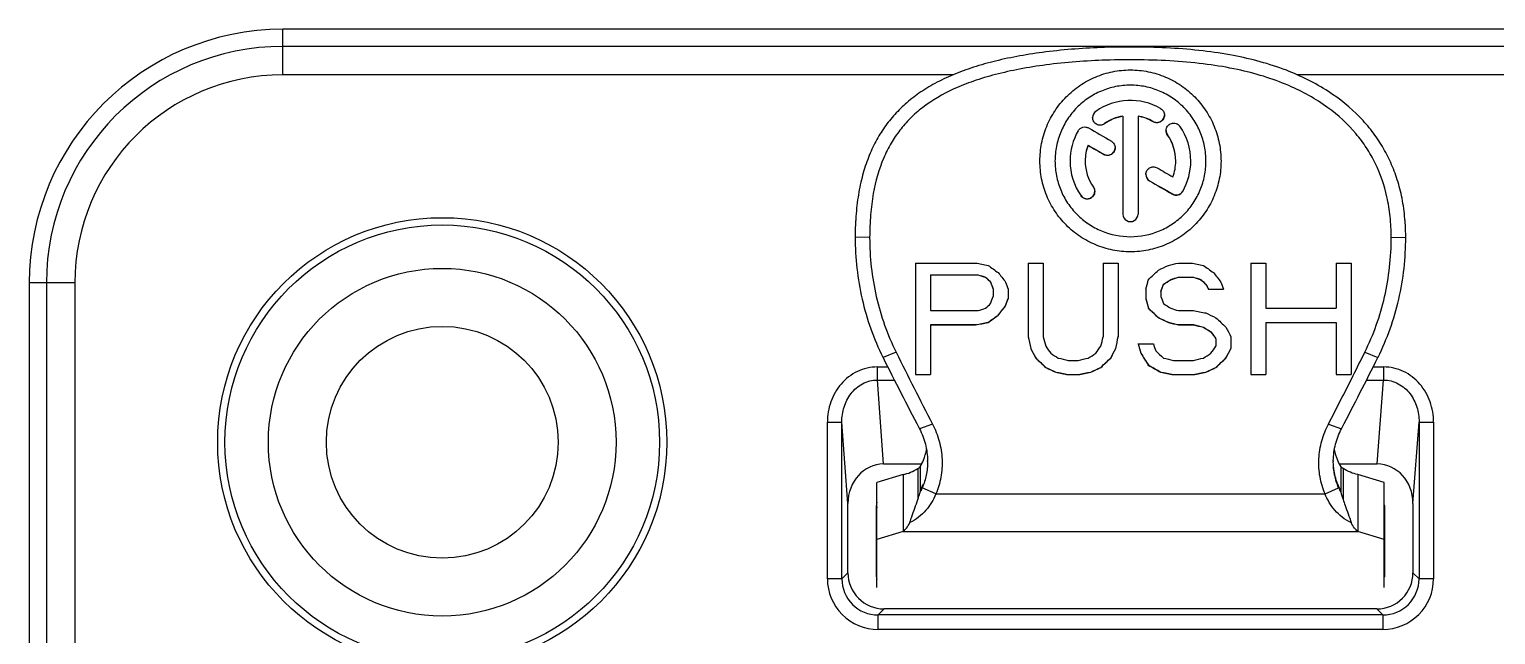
# Model space of a CAD drawing. Header units: millimetres. Extents: x 0 to 420, y 0 to 297.
# Drawn here: x 329.67 to 349.91, y 87.56 to 95.92 of the extents above; entities that cross this region are included whole.
import ezdxf

# ---------------------------------------------------------------- set-up
doc = ezdxf.new("R2010")
doc.units = ezdxf.units.MM
doc.header["$LTSCALE"] = 23.1
doc.layers.get('0').update_dxf_attribs({"linetype": 'CONTINUOUS'})
for name, color, linetype in [('AUSFORMSCHRAEGEN', 7, 'CONTINUOUS'), ('BEZUGSACHSEN', 7, 'CONTINUOUS'), ('FASEN', 7, 'CONTINUOUS'), ('FLAECHEN', 7, 'CONTINUOUS'), ('RUNDUNGEN', 7, 'CONTINUOUS')]:
    doc.layers.add(name, color=color, linetype=linetype)

msp = doc.modelspace()

# ---------------------------------------------------------------- linework, layer by layer
at = {"color": 9, "linetype": 'CONTINUOUS'}
for p, q in [((344.5101, 94.6112), (344.5101, 94.614)), ((345.1811, 94.6407), (345.1811, 94.6434)), ((345.3806, 94.4569), (345.3806, 94.4596)), ((344.5016, 94.1887), (344.5016, 94.1914)), ((345.1322, 93.8233), (345.1322, 93.826)), ((344.186, 93.6173), (344.186, 93.62)), ((345.448, 93.6405), (345.448, 93.6432)), ((345.5903, 93.6788), (345.5903, 93.6815)), ((341.73, 88.9851), (348.0072, 88.9851))]:
    msp.add_line(p, q, dxfattribs=at)
at = {"color": 7, "linetype": 'CONTINUOUS'}
for p, q in [((344.7644, 94.7162), (344.7644, 93.3658)), ((344.9728, 94.7162), (344.9728, 93.3658)), ((344.2828, 94.3156), (344.2828, 94.3183)), ((341.9016, 92.6896), (341.9016, 91.1491)), ((341.9016, 92.6896), (342.7309, 92.6896)), ((342.1089, 92.528), (342.7655, 92.528)), ((342.1089, 92.5253), (342.1089, 92.0329)), ((342.1089, 92.5253), (342.7655, 92.5253)), ((342.7655, 92.5253), (342.7655, 92.528)), ((343.4566, 92.6896), (343.4566, 91.6724)), ((343.4566, 92.6896), (343.664, 92.6896)), ((343.664, 92.6896), (343.664, 91.6724)), ((344.4933, 92.6896), (344.4933, 91.6724)), ((344.4933, 92.6896), (344.7007, 92.6896)), ((344.7007, 92.6896), (344.7007, 91.6724)), ((345.53, 92.6896), (345.7028, 92.6896)), ((346.5322, 92.6896), (346.5322, 91.1491)), ((346.5322, 92.6896), (346.7395, 92.6896)), ((346.7395, 92.6896), (346.7395, 92.0657)), ((347.7071, 92.6896), (347.7071, 92.0657)), ((347.7071, 92.6896), (347.9144, 92.6896)), ((347.9144, 92.6896), (347.9144, 91.1491)), ((342.8692, 92.4924), (342.8692, 92.4951)), ((342.9383, 92.4267), (342.9383, 92.4294)), ((342.9728, 92.3282), (342.9728, 92.2297)), ((343.1802, 92.3282), (343.1802, 92.1969)), ((345.0808, 92.3282), (345.0808, 92.1969)), ((345.3227, 92.3939), (345.3227, 92.3966)), ((345.4263, 92.4596), (345.4263, 92.4623)), ((345.53, 92.4924), (345.53, 92.4951)), ((345.53, 92.4951), (345.7374, 92.4951)), ((345.53, 92.4924), (345.7374, 92.4924)), ((345.7374, 92.4924), (345.7374, 92.4951)), ((345.841, 92.4596), (345.841, 92.4623)), ((345.9447, 92.3309), (346.152, 92.3309)), ((345.9447, 92.3282), (346.152, 92.3282)), ((343.1456, 92.0985), (343.1456, 92.1012)), ((345.2881, 92.2954), (345.2881, 92.2297)), ((342.1089, 92.0329), (342.7655, 92.0329)), ((343.0419, 91.9673), (343.0419, 91.97)), ((345.1153, 92.0657), (345.1153, 92.0684)), ((345.2536, 91.9345), (345.2536, 91.9372)), ((345.53, 92.0329), (345.7374, 92.0329)), ((346.7395, 92.0657), (347.7071, 92.0657)), ((342.1089, 91.8389), (342.7309, 91.8389)), ((342.1089, 91.8362), (342.1089, 91.1491)), ((342.1089, 91.8362), (342.7309, 91.8362)), ((342.7309, 91.8362), (342.7309, 91.8389)), ((342.9037, 91.869), (342.9037, 91.8717)), ((345.3918, 91.869), (345.3918, 91.8717)), ((345.53, 91.8362), (345.53, 91.8389)), ((345.53, 91.8389), (345.7374, 91.8389)), ((345.53, 91.8362), (345.7374, 91.8362)), ((345.7374, 91.8362), (345.7374, 91.8389)), ((345.8756, 91.8034), (345.8756, 91.8061)), ((345.9793, 91.7379), (345.9793, 91.7406)), ((346.7395, 91.869), (346.7395, 91.1491)), ((346.7395, 91.869), (347.7071, 91.869)), ((347.7071, 91.869), (347.7071, 91.1491)), ((343.4912, 91.5087), (343.4912, 91.5115)), ((344.6661, 91.5087), (344.6661, 91.5115)), ((344.9771, 91.5742), (345.1845, 91.5742)), ((346.0484, 91.6397), (346.0484, 91.5415)), ((346.2557, 91.6724), (346.2557, 91.5087)), ((343.5603, 91.3779), (343.5603, 91.3806)), ((344.0095, 91.3452), (344.1478, 91.3452)), ((344.597, 91.3779), (344.597, 91.3806)), ((345.0117, 91.4433), (345.0117, 91.446)), ((345.4609, 91.3452), (345.7374, 91.3452)), ((346.1866, 91.3779), (346.1866, 91.3806)), ((341.9016, 91.1491), (342.1089, 91.1491)), ((343.6985, 91.2471), (343.6985, 91.2498)), ((343.8367, 91.1817), (343.8367, 91.1845)), ((344.0095, 91.1491), (344.0095, 91.1518)), ((344.0095, 91.1518), (344.1478, 91.1518)), ((344.0095, 91.1491), (344.1478, 91.1491)), ((344.1478, 91.1491), (344.1478, 91.1518)), ((344.3205, 91.1817), (344.3205, 91.1845)), ((344.4588, 91.2471), (344.4588, 91.2498)), ((345.1153, 91.2798), (345.1153, 91.2825)), ((345.2881, 91.1817), (345.2881, 91.1845)), ((345.4609, 91.1491), (345.4609, 91.1518)), ((345.4609, 91.1518), (345.7374, 91.1518)), ((345.4609, 91.1491), (345.7374, 91.1491)), ((345.7374, 91.1491), (345.7374, 91.1518)), ((345.9101, 91.1817), (345.9101, 91.1845)), ((346.0484, 91.2471), (346.0484, 91.2498)), ((346.5322, 91.1491), (346.7395, 91.1491)), ((347.7071, 91.1491), (347.9144, 91.1491)), ((341.73, 89.7725), (341.3686, 89.6617)), ((341.73, 89.7725), (341.73, 88.9851)), ((348.0072, 89.7725), (348.0072, 88.9851)), ((348.3686, 89.6617), (348.0072, 89.7725)), ((341.3686, 88.2089), (341.3686, 89.6617)), ((348.3686, 88.2089), (348.3686, 89.6617)), ((341.73, 88.9851), (341.3686, 88.8744)), ((348.3686, 88.8744), (348.0072, 88.9851))]:
    msp.add_line(p, q, dxfattribs=at)
for centre, radius, start, end in [((344.8686, 94.1062), 0.8285, 59.80456, 125.23143), ((344.4512, 94.6972), 0.105, 125.24783, 180.06667), ((344.869, 94.1048), 0.623, 99.66817, 125.18025), ((344.869, 94.102), 0.623, 99.66731, 125.17806), ((344.8683, 94.1053), 0.6224, 59.83303, 80.33968), ((344.8683, 94.1025), 0.6225, 59.83503, 80.34048), ((344.8609, 94.0966), 0.841, 0.00444, 34.83519), ((344.8763, 94.0966), 0.841, 150.1409, 179.9953), ((344.8632, 94.0994), 0.6304, 0.00128, 34.84467), ((344.8632, 94.0967), 0.6303, 0.00094, 34.84663), ((344.874, 94.0994), 0.6305, 159.68362, 179.99827), ((344.8739, 94.0967), 0.6303, 159.68149, 179.99974), ((344.872, 94.0964), 0.8368, 179.97796, 214.92523), ((344.8716, 94.0965), 0.628, 179.98111, 214.91411), ((344.8648, 94.0966), 0.6287, 339.65571, 0.00794), ((344.8646, 94.0992), 0.8373, 330.07237, 0.0167), ((344.8647, 94.0965), 0.8372, 330.07145, 0.0165), ((345.1847, 93.9164), 0.1045, 179.95763, 239.88651), ((345.1847, 93.9137), 0.1045, 179.95401, 239.8915), ((345.5001, 93.7333), 0.104, 239.96016, 330.10651), ((345.5001, 93.7306), 0.1041, 239.96434, 330.10141), ((344.8686, 93.3657), 0.1042, 179.95555, 0.04445), ((341.2992, 90.2609), 0.7696, 337.71794, 349.04097), ((348.438, 90.2609), 0.7696, 190.9146, 202.28195), ((341.7562, 90.1414), 0.3381, 301.84211, 308.23614), ((341.296, 90.2624), 0.773, 329.99574, 337.70318), ((348.4411, 90.2624), 0.773, 202.29682, 210.00426)]:
    msp.add_arc(centre, radius, start, end, dxfattribs=at)
for centre, major_axis, ratio, start_param, end_param in [((346.993, 93.2416), (13.856, -7.9977), 0.0136991, -1.759278, -1.7360362), ((346.5763, 93.2416), (13.7088, -7.9128), 0.0136991, -1.7309764, -1.7148113), ((346.5763, 93.2416), (13.856, -7.9977), 0.0136991, -1.7291738, -1.7131848), ((346.993, 93.2416), (13.856, -7.9977), 0.0136991, -1.6900002, -1.6741584), ((346.5763, 93.2416), (13.7088, -7.9128), 0.0136991, -1.6684204, -1.6452871), ((346.5763, 93.2416), (13.856, -7.9977), 0.0136991, -1.667295, -1.6444097), ((341.1608, 93.2416), (41.9678, -7.9963), 0.0058183, -1.5322662, -1.528146), ((341.3051, 93.2416), (24.9131, -7.9117), 0.0091286, -1.5092429, -1.505074), ((341.3051, 93.2416), (25.1806, -7.9967), 0.0091286, -1.5098668, -1.5057424), ((342.4389, 93.2416), (11.1908, -7.9982), 0.0149675, -1.5185574, -1.5061922), ((342.7028, 93.2416), (-6.294, 7.9994), 0.0153754, -4.6389429, -4.6224427), ((345.6713, 93.2416), (8.3926, 7.9989), 0.0158011, -1.6521355, -1.6356395), ((346.089, 93.2416), (16.7869, 7.9973), 0.0122859, -1.6264337, -1.6181911), ((346.7861, 93.2416), (33.5742, 7.9964), 0.0071323, -1.6140368, -1.6099166), ((344.1327, 93.2416), (41.9678, -7.9963), 0.0058183, -1.5322662, -1.528146), ((345.4108, 93.2416), (11.1908, -7.9982), 0.0149675, -1.5185574, -1.5061922), ((345.6746, 93.2416), (-6.294, 7.9994), 0.0153754, -4.6389429, -4.6224427), ((342.3478, 93.2416), (8.3034, -7.9139), 0.0158011, -1.4929143, -1.4845731), ((342.3478, 93.2416), (8.3926, -7.9989), 0.0158011, -1.4935827, -1.4853305), ((342.7415, 93.2416), (-2.767, 7.915), 0.0098576, -4.6130346, -4.6005133), ((342.7415, 93.2416), (-2.7967, 8), 0.0098576, -4.613792, -4.6014046), ((342.9488, 93.2416), (-2.7967, 8), 0.0098576, -4.613792, -4.6014046), ((345.2543, 93.2416), (2.0975, 8), 0.0077631, -1.6831915, -1.6666774), ((345.531, 93.2416), (2.767, 7.915), 0.0098576, -1.6868486, -1.6743231), ((345.531, 93.2416), (2.7967, 8), 0.0098576, -1.6859127, -1.6735212), ((346.2602, 93.2416), (12.4561, 7.913), 0.0143206, -1.6552305, -1.6468869), ((346.2602, 93.2416), (12.5898, 7.998), 0.0143206, -1.6544286, -1.6461741), ((347.0941, 93.2416), (24.9131, 7.9117), 0.0091286, -1.6406887, -1.6365187), ((347.0941, 93.2416), (25.1806, 7.9967), 0.0091286, -1.6399758, -1.6358503), ((344.1733, 93.2416), (24.9131, -7.9117), 0.0091286, -1.505074, -1.500904), ((344.1733, 93.2416), (25.1806, -7.9967), 0.0091286, -1.5057424, -1.5016168), ((345.2851, 93.2416), (8.3035, -7.9139), 0.0158011, -1.4887443, -1.4804007), ((345.2851, 93.2416), (8.3926, -7.9989), 0.0158011, -1.4894572, -1.4812027), ((345.5976, 93.2416), (-4.1509, 7.9148), 0.0130145, -4.6122414, -4.6038925), ((345.5976, 93.2416), (-4.1955, 7.9998), 0.0130145, -4.6130433, -4.6047837), ((345.9207, 93.2416), (-2.7967, 8), 0.0098576, -4.613792, -4.6014045), ((343.8398, 93.2416), (8.3926, 7.9989), 0.0158011, -1.7017505, -1.6934647), ((343.2388, 93.2416), (2.7967, 8), 0.0098576, -1.7065959, -1.694181), ((343.8477, 93.2416), (6.2271, 7.9144), 0.0153754, -1.7200607, -1.7032923), ((343.4576, 93.2416), (2.767, 7.915), 0.0098576, -1.711943, -1.6993879), ((343.4576, 93.2416), (2.7967, 8), 0.0098576, -1.7107378, -1.6983176), ((344.8727, 93.2416), (-2.0752, 7.915), 0.0077631, -4.5823867, -4.5656426), ((344.8727, 93.2416), (-2.0975, 8), 0.0077631, -4.583457, -4.5668929), ((345.0222, 93.2416), (-2.7967, 8), 0.0098576, -4.5890043, -4.5765894), ((343.9704, 93.2416), (12.5898, -7.998), 0.0143206, -1.4540893, -1.4458036), ((345.781, 93.2416), (25.1806, 7.9967), 0.0091286, -1.6937367, -1.6895908), ((344.4743, 93.2416), (11.0719, 7.9133), 0.0149675, -1.723819, -1.7112188), ((344.4743, 93.2416), (11.1908, 7.9982), 0.0149675, -1.7222966, -1.7098328), ((343.8477, 93.2416), (6.294, 7.9994), 0.0153754, -1.7186748, -1.7020871), ((344.1447, 93.2416), (8.3034, -7.9139), 0.0158011, -1.4385918, -1.4218147), ((344.1447, 93.2416), (8.3926, -7.9989), 0.0158011, -1.4398421, -1.423246), ((343.0359, 93.2416), (16.6085, -7.9124), 0.0122859, -1.4310204, -1.4226179), ((343.0359, 93.2416), (16.7869, -7.9973), 0.0122859, -1.4324518, -1.4241402), ((342.5145, 93.2416), (25.1806, -7.9967), 0.0091286, -1.4520018, -1.447856), ((340.7116, 93.2416), (41.9679, -7.9963), 0.0058183, -1.4496464, -1.4454985), ((343.8307, 93.2416), (16.7868, -7.9973), 0.0122859, -1.4407541, -1.4324517), ((344.9395, 93.2416), (8.3926, -7.9989), 0.0158011, -1.423246, -1.4066132), ((348.7934, 93.2416), (41.5219, 7.9113), 0.0058183, -1.7184354, -1.7142304), ((348.7934, 93.2416), (41.9678, 7.9963), 0.0058183, -1.7168675, -1.7127081), ((340.68, 93.2416), (33.2175, -7.9115), 0.0071323, -1.4267721, -1.4225671), ((340.68, 93.2416), (33.5742, -7.9964), 0.0071323, -1.4282945, -1.4241351), ((340.8874, 93.2416), (33.2175, -7.9115), 0.0071323, -1.4225671, -1.4183595), ((340.8874, 93.2416), (33.5742, -7.9964), 0.0071323, -1.4241351, -1.4199731), ((344.005, 93.2416), (12.4561, -7.913), 0.0143206, -1.4109609, -1.4025375), ((344.005, 93.2416), (12.5898, -7.998), 0.0143206, -1.4125746, -1.4042428), ((345.1018, 93.2416), (-5.535, 7.9146), 0.0148594, -4.531983, -4.5193263), ((345.1018, 93.2416), (-5.5945, 7.9996), 0.0148594, -4.5336883, -4.5211697), ((345.5631, 93.2416), (-4.1955, 7.9998), 0.0130146, -4.5384539, -4.5217793), ((343.1796, 93.2416), (-1.6601, 7.915), 0.0063577, -4.5144901, -4.4933489), ((343.1796, 93.2416), (-1.6779, 8), 0.0063577, -4.5162874, -4.495378), ((342.7122, 93.2416), (-4.1509, 7.9148), 0.0130146, -4.4988408, -4.4818666), ((342.7122, 93.2416), (-4.1955, 7.9998), 0.0130146, -4.5008699, -4.4840831), ((343.3176, 93.2416), (-2.0975, 8), 0.0077631, -4.5169893, -4.5002681), ((342.6829, 93.2416), (-5.5944, 7.9996), 0.0148594, -4.5086242, -4.4960496), ((345.4744, 93.2416), (5.5944, 7.9996), 0.0148594, -1.7871357, -1.7745611), ((344.8396, 93.2416), (2.0975, 8), 0.0077631, -1.7829172, -1.766196), ((345.4451, 93.2416), (4.1509, 7.9148), 0.0130146, -1.8013187, -1.7843445), ((345.4451, 93.2416), (4.1955, 7.9998), 0.0130146, -1.7991022, -1.7823154), ((344.9777, 93.2416), (1.6601, 7.915), 0.0063577, -1.7898364, -1.7686952), ((344.9777, 93.2416), (1.6779, 8), 0.0063577, -1.7878073, -1.7668979), ((344.6049, 93.2416), (-2.0752, 7.915), 0.0077631, -4.502517, -4.4855709), ((344.6049, 93.2416), (-2.0975, 8), 0.0077631, -4.5044531, -4.4876935), ((344.6881, 93.2416), (-2.7968, 8), 0.0098576, -4.5058639, -4.4932992), ((347.064, 93.2416), (5.5945, 7.9996), 0.0148594, -1.7871357, -1.7745611), ((347.0347, 93.2416), (4.1509, 7.9148), 0.0130146, -1.8013187, -1.7843445), ((347.0347, 93.2416), (4.1955, 7.9998), 0.0130146, -1.7991022, -1.7823154), ((341.864, 93.2416), (8.3034, -7.9139), 0.0158011, -1.3500259, -1.3329913), ((341.864, 93.2416), (8.3926, -7.9989), 0.0158011, -1.3522424, -1.3353973), ((341.3269, 93.2416), (12.5898, -7.998), 0.0143206, -1.3666042, -1.3582038), ((337.0862, 93.2416), (33.5742, -7.9964), 0.0071323, -1.3656024, -1.3613968), ((351.0711, 93.2416), (33.5742, 7.9964), 0.0071323, -1.7801959, -1.7759903), ((346.8304, 93.2416), (12.5898, 7.998), 0.0143206, -1.7833888, -1.7749885), ((346.2933, 93.2416), (8.3034, 7.9139), 0.0158011, -1.8086013, -1.7915668), ((346.2933, 93.2416), (8.3926, 7.9989), 0.0158011, -1.8061953, -1.7893502), ((344.0354, 93.2416), (-4.9814, 7.9147), 0.0142636, -4.4925125, -4.4712483), ((344.0354, 93.2416), (-5.0348, 7.9997), 0.0142636, -4.4946351, -4.4736067), ((343.6264, 93.2416), (8.3926, -7.9989), 0.0158011, -1.3648377, -1.3522424), ((338.5375, 93.2416), (33.5742, -7.9964), 0.0071323, -1.3656024, -1.3613968), ((352.6607, 93.2416), (33.5742, 7.9964), 0.0071323, -1.7801959, -1.7759903), ((348.42, 93.2416), (12.5898, 7.998), 0.0143206, -1.7833888, -1.7749885), ((347.8829, 93.2416), (8.3034, 7.9139), 0.0158011, -1.8086013, -1.7915668), ((347.8829, 93.2416), (8.3926, 7.9989), 0.0158011, -1.8061954, -1.7893503), ((340.0295, 93.2416), (16.6085, -7.9124), 0.0122859, -1.342197, -1.3336554), ((340.0295, 93.2416), (16.7868, -7.9973), 0.0122859, -1.344603, -1.3361568), ((334.3186, 93.2416), (41.5219, -7.9113), 0.0058183, -1.3383998, -1.3341225), ((334.3186, 93.2416), (41.9678, -7.9963), 0.0058183, -1.3409013, -1.336672), ((353.8387, 93.2416), (41.5219, 7.9113), 0.0058183, -1.8074701, -1.8031929), ((353.8387, 93.2416), (41.9678, 7.9963), 0.0058183, -1.8049207, -1.8006914), ((348.1278, 93.2416), (16.6085, 7.9124), 0.0122859, -1.8079373, -1.7993956), ((348.1278, 93.2416), (16.7868, 7.9973), 0.0122859, -1.8054358, -1.7969897), ((342.1154, 93.2416), (13.8402, -7.9128), 0.0136334, -1.3445203, -1.331714), ((342.1154, 93.2416), (13.9889, -7.9977), 0.0136334, -1.3468787, -1.3342155), ((335.77, 93.2416), (41.5218, -7.9113), 0.0058183, -1.3383998, -1.3341225), ((335.77, 93.2416), (41.9678, -7.9963), 0.0058183, -1.3409013, -1.336672), ((355.4283, 93.2416), (41.5219, 7.9113), 0.0058183, -1.8074701, -1.8031929), ((355.4283, 93.2416), (41.9678, 7.9963), 0.0058183, -1.8049207, -1.8006914), ((349.7174, 93.2416), (16.6085, 7.9124), 0.0122859, -1.8079373, -1.7993956), ((349.7174, 93.2416), (16.7868, 7.9973), 0.0122859, -1.8054358, -1.7969897)]:
    msp.add_ellipse(centre, major_axis=major_axis, ratio=ratio, start_param=start_param, end_param=end_param, dxfattribs=at)
for points, knots in [([(343.6186, 94.0967), (343.6186, 94.1787), (343.6347, 94.3429), (343.7059, 94.5791), (343.8211, 94.7969), (343.9761, 94.9883), (344.1656, 95.1464), (344.3832, 95.2648), (344.6207, 95.3383), (344.8686, 95.3632), (345.1165, 95.3383), (345.354, 95.2648), (345.5715, 95.1464), (345.7611, 94.9883), (345.9161, 94.7969), (346.0313, 94.5791), (346.1025, 94.3429), (346.1186, 94.1787), (346.1186, 94.0967)], [0, 0, 0, 0, 0.0625513, 0.1248979, 0.1871053, 0.2492988, 0.311622, 0.3741844, 0.4370074, 0.5, 0.5629925, 0.6258153, 0.6883775, 0.7507007, 0.8128943, 0.8751019, 0.9374486, 1, 1, 1, 1]), ([(345.9103, 94.0967), (345.9103, 94.165), (345.8969, 94.3017), (345.8376, 94.4985), (345.7416, 94.68), (345.6122, 94.8396), (345.4541, 94.9713), (345.2728, 95.0698), (345.075, 95.1309), (344.8686, 95.1516), (344.6622, 95.1309), (344.4644, 95.0698), (344.2831, 94.9713), (344.1249, 94.8396), (343.9956, 94.68), (343.8996, 94.4985), (343.8403, 94.3017), (343.8269, 94.165), (343.8269, 94.0967)], [0, 0, 0, 0, 0.0624968, 0.1248408, 0.1870832, 0.2493352, 0.3117087, 0.3742848, 0.4370745, 0.5, 0.5629256, 0.6257156, 0.6882919, 0.7506654, 0.8129173, 0.8751595, 0.9375033, 1, 1, 1, 1]), ([(345.1811, 94.6434), (345.1967, 94.6343), (345.2337, 94.6244), (345.2883, 94.6396), (345.3278, 94.6799), (345.3373, 94.7164), (345.3373, 94.7342)], [0, 0, 0, 0, 0.2513676, 0.5026318, 0.7522412, 1, 1, 1, 1]), ([(345.3373, 94.7315), (345.3373, 94.7136), (345.3278, 94.6771), (345.2883, 94.6369), (345.2337, 94.6216), (345.1967, 94.6316), (345.1811, 94.6407)], [0, 0, 0, 0, 0.247826, 0.497444, 0.7486754, 1, 1, 1, 1]), ([(345.2853, 94.8223), (345.3009, 94.8132), (345.3278, 94.7862), (345.3373, 94.7495), (345.3373, 94.7315)], [0, 0, 0, 0, 0.5017733, 1, 1, 1, 1]), ([(344.1469, 94.5154), (344.1536, 94.5271), (344.1719, 94.5481), (344.2092, 94.5667), (344.2509, 94.5696), (344.2774, 94.5605), (344.2892, 94.5537)], [0, 0, 0, 0, 0.2489371, 0.4989483, 0.7496134, 1, 1, 1, 1]), ([(344.5101, 94.6112), (344.4947, 94.6004), (344.4571, 94.587), (344.3992, 94.5997), (344.3565, 94.6404), (344.3462, 94.6785), (344.3462, 94.6971)], [0, 0, 0, 0, 0.2510888, 0.5023126, 0.7520531, 1, 1, 1, 1]), ([(345.3617, 94.5169), (345.3617, 94.5385), (345.3758, 94.5828), (345.4319, 94.6236), (345.5015, 94.6232), (345.5388, 94.5948), (345.5512, 94.577)], [0, 0, 0, 0, 0.24853, 0.4986742, 0.7498831, 1, 1, 1, 1]), ([(344.6057, 94.37), (344.6214, 94.3609), (344.6482, 94.334), (344.6578, 94.2973), (344.6578, 94.2793)], [0, 0, 0, 0, 0.5008853, 1, 1, 1, 1]), ([(344.5016, 94.1914), (344.5172, 94.1824), (344.554, 94.1724), (344.6085, 94.1874), (344.6482, 94.2275), (344.6578, 94.2641), (344.6578, 94.282)], [0, 0, 0, 0, 0.2506771, 0.5012202, 0.7510321, 1, 1, 1, 1]), ([(344.6578, 94.2793), (344.6578, 94.2614), (344.6482, 94.2248), (344.6085, 94.1847), (344.554, 94.1697), (344.5172, 94.1796), (344.5016, 94.1887)], [0, 0, 0, 0, 0.2489686, 0.4988109, 0.7493635, 1, 1, 1, 1]), ([(346.1186, 94.0967), (346.1186, 94.0152), (346.1027, 93.8516), (346.0316, 93.6156), (345.9157, 93.3976), (345.7594, 93.2064), (345.5686, 93.0494), (345.3508, 92.9329), (345.1144, 92.8611), (344.8686, 92.8369), (344.6227, 92.8611), (344.3864, 92.9329), (344.1686, 93.0494), (343.9778, 93.2064), (343.8214, 93.3976), (343.7056, 93.6156), (343.6345, 93.8516), (343.6186, 94.0152), (343.6186, 94.0967)], [0, 0, 0, 0, 0.0622904, 0.1247321, 0.1872559, 0.2498062, 0.3123558, 0.3749014, 0.4374487, 0.4999999, 0.5625512, 0.6250985, 0.6876441, 0.7501937, 0.812744, 0.8752678, 0.9377095, 1, 1, 1, 1]), ([(343.8269, 94.0967), (343.8269, 94.0288), (343.8402, 93.8925), (343.8994, 93.6958), (343.9959, 93.5141), (344.1261, 93.3547), (344.2851, 93.2238), (344.5263, 93.0944), (344.8686, 93.0257), (345.2109, 93.0944), (345.452, 93.2238), (345.6111, 93.3547), (345.7413, 93.5141), (345.8378, 93.6958), (345.897, 93.8925), (345.9103, 94.0288), (345.9103, 94.0967)], [0, 0, 0, 0, 0.0623573, 0.1248579, 0.187441, 0.2500653, 0.3127006, 0.3753355, 0.5000001, 0.6246646, 0.6872996, 0.7499348, 0.8125592, 0.8751422, 0.9376428, 1, 1, 1, 1]), ([(345.0802, 93.9138), (345.0802, 93.9317), (345.0898, 93.9684), (345.1296, 94.0083), (345.1841, 94.0233), (345.2208, 94.0133), (345.2364, 94.0043)], [0, 0, 0, 0, 0.2495592, 0.4994237, 0.749671, 1, 1, 1, 1]), ([(344.186, 93.62), (344.1983, 93.6023), (344.2356, 93.5741), (344.3049, 93.5736), (344.3612, 93.6138), (344.3754, 93.6583), (344.3754, 93.6799)], [0, 0, 0, 0, 0.2500622, 0.5000954, 0.7501338, 1, 1, 1, 1]), ([(344.3755, 93.6772), (344.3755, 93.6556), (344.3612, 93.6112), (344.3049, 93.5709), (344.2356, 93.5714), (344.1983, 93.5996), (344.186, 93.6173)], [0, 0, 0, 0, 0.2498274, 0.499871, 0.7499361, 1, 1, 1, 1]), ([(347.8026, 89.8542), (347.7998, 89.8559), (347.7893, 89.8626), (347.779, 89.87), (347.7717, 89.8758)], [0, 0, 0, 0, 0.2543034, 1, 1, 1, 1]), ([(341.73, 89.7725), (341.7651, 89.7772), (341.8369, 89.7982), (341.9019, 89.8338), (341.9346, 89.8542)], [0, 0, 0, 0, 0.4789558, 1, 1, 1, 1]), ([(348.0072, 89.7725), (347.9721, 89.7772), (347.9003, 89.7982), (347.8352, 89.8338), (347.8026, 89.8542)], [0, 0, 0, 0, 0.4789558, 1, 1, 1, 1])]:
    msp.add_open_spline(points, degree=3, knots=knots, dxfattribs=at)
for points in [[(345.3617, 94.5197), (345.3617, 94.4987), (345.3686, 94.4768), (345.3806, 94.4596)], [(345.3806, 94.4569), (345.3686, 94.4741), (345.3617, 94.4959), (345.3617, 94.5169)], [(344.3566, 93.7371), (344.3686, 93.7199), (344.3755, 93.6981), (344.3755, 93.6772)]]:
    msp.add_open_spline(points, degree=3, dxfattribs=at)
at = {"layer": 'AUSFORMSCHRAEGEN', "color": 7, "linetype": 'CONTINUOUS'}
for p, q in [((356.5686, 95.9156), (333.1686, 95.9156)), ((329.6686, 92.4156), (329.6686, 64.0156))]:
    msp.add_line(p, q, dxfattribs=at)
msp.add_arc((333.1686, 92.4156), 3.5, 90, 180, dxfattribs=at)
at = {"layer": 'BEZUGSACHSEN', "color": 7, "linetype": 'CONTINUOUS'}
for radius in [2.4, 1.6]:
    msp.add_circle((335.3686, 90.2156), radius, dxfattribs=at)
at = {"layer": 'FASEN', "color": 9, "linetype": 'CONTINUOUS'}
for p, q in [((341.2686, 93.0442), (341.0686, 93.0455)), ((348.4686, 93.0442), (348.6686, 93.0455)), ((341.6336, 91.4581), (341.4538, 91.3839)), ((348.1036, 91.4581), (348.2833, 91.3839)), ((342.1353, 90.4674), (341.9556, 90.4028)), ((347.6018, 90.4674), (347.7816, 90.4028)), ((341.9346, 89.8542), (341.9346, 89.4265)), ((347.8026, 89.8542), (347.8026, 89.4266)), ((342.1823, 89.5018), (341.9953, 89.5882)), ((342.1823, 89.5018), (347.5549, 89.5018)), ((347.5549, 89.5018), (347.7419, 89.5882))]:
    msp.add_line(p, q, dxfattribs=at)
at = {"layer": 'FASEN', "color": 7, "linetype": 'CONTINUOUS'}
for p, q in [((341.4505, 91.3905), (341.4538, 91.3839)), ((341.4508, 91.3906), (341.4538, 91.3839)), ((348.2833, 91.3839), (348.2864, 91.3906)), ((348.2833, 91.3839), (348.2866, 91.3905)), ((347.9364, 91.1237), (347.9421, 91.1352)), ((341.9505, 90.4125), (341.9556, 90.4028)), ((347.7816, 90.4028), (347.7866, 90.4125)), ((341.9655, 89.8758), (341.9655, 89.5269)), ((347.7717, 89.8758), (347.7717, 89.5269))]:
    msp.add_line(p, q, dxfattribs=at)
for centre, radius, start, end in [((345.1098, 93.0447), 4.0412, 177.5331, 179.98953), ((345.1031, 93.0451), 4.0345, 177.20765, 177.53389), ((345.0612, 93.0472), 3.9926, 176.44439, 177.20865), ((345.7178, 93.0406), 2.9508, 3.90703, 5.06759), ((345.7137, 93.0402), 2.955, 3.52226, 3.90762), ((345.8115, 93.0447), 2.8571, 0.01479, 3.55268), ((404.8813, 123.2024), 70.961, 206.640705, 207.521681), ((408.5669, 124.7369), 74.7499, 206.436298, 207.287495), ((289.9913, 120.5766), 65.1934, 332.439349, 333.398266), ((271.8709, 129.3824), 85.145, 333.307543, 333.550523), ((290.8389, 119.8121), 63.8995, 332.662416, 333.322929), ((341.1391, 89.9492), 0.9294, 359.95981, 0.74938), ((348.598, 89.9491), 0.9294, 179.29481, 180.0284), ((341.4119, 89.831), 0.6317, 331.21644, 332.38838), ((341.3986, 89.838), 0.6468, 332.38527, 332.71316), ((348.4131, 89.875), 0.7299, 203.13868, 204.5036), ((348.3865, 89.8629), 0.7007, 204.50316, 205.90659), ((348.3617, 89.8509), 0.6731, 205.90701, 207.35439), ((348.3386, 89.8389), 0.6472, 207.35407, 208.82795), ((349.318, 89.9476), 1.6025, 195.21875, 198.97489)]:
    msp.add_arc(centre, radius, start, end, dxfattribs=at)
for points, knots in [([(348.6571, 93.3012), (348.6488, 93.3957), (348.6241, 93.5773), (348.5578, 93.8371), (348.466, 94.0769), (348.3499, 94.3013), (348.2071, 94.512), (347.9728, 94.7824), (347.5878, 95.0924), (346.9949, 95.3839), (346.4018, 95.5436), (345.8623, 95.6236), (345.4171, 95.6605), (344.9624, 95.6744), (344.3884, 95.667), (343.8475, 95.6282), (343.3479, 95.5527), (343.0136, 95.4828), (342.7056, 95.397), (342.425, 95.2946), (342.173, 95.1754), (341.9514, 95.0396), (341.7592, 94.889), (341.5946, 94.7235), (341.4533, 94.5421), (341.3339, 94.3404), (341.2349, 94.1159), (341.1568, 93.8664), (341.1019, 93.5902), (341.0826, 93.3961), (341.0763, 93.2948)], [0, 0, 0, 0, 0.0284273, 0.0548387, 0.0801854, 0.1052507, 0.1304317, 0.1562888, 0.212297, 0.2772271, 0.3529399, 0.3954302, 0.4406257, 0.4867817, 0.5317486, 0.6126861, 0.6490935, 0.6831486, 0.7150222, 0.7448388, 0.7726074, 0.7984335, 0.822596, 0.8456245, 0.8682396, 0.8913543, 0.9157142, 0.9416124, 0.9695778, 1, 1, 1, 1]), ([(348.4686, 93.0442), (348.4686, 93.1399), (348.4584, 93.3273), (348.4044, 93.6758), (348.2922, 93.9976), (348.1306, 94.2826), (347.9281, 94.5544), (347.5817, 94.8708), (347.0255, 95.1769), (346.4518, 95.3493), (345.9178, 95.4388), (345.467, 95.481), (345.0007, 95.498), (344.4099, 95.4918), (343.8547, 95.4515), (343.3465, 95.3711), (343.012, 95.2972), (342.7088, 95.2069), (342.3635, 95.0711), (342.0651, 94.8991), (341.827, 94.6904), (341.6818, 94.5257), (341.5589, 94.3429), (341.4168, 94.0577), (341.3219, 93.7225), (341.2768, 93.3517), (341.2686, 93.1484), (341.2686, 93.0442)], [0, 0, 0, 0, 0.0289529, 0.0566467, 0.1065571, 0.1309142, 0.1556156, 0.2088415, 0.2713972, 0.3461595, 0.3888846, 0.4351375, 0.4830565, 0.5300383, 0.6138946, 0.6511569, 0.6856535, 0.7174997, 0.746766, 0.797877, 0.8205815, 0.8423342, 0.8641247, 0.8870606, 0.9385136, 0.9684827, 1, 1, 1, 1]), ([(341.0686, 93.0455), (341.0686, 92.7593), (341.1316, 92.1875), (341.3238, 91.6444), (341.4505, 91.3905)], [0, 0, 0, 0, 0.5020884, 1, 1, 1, 1]), ([(341.2686, 93.0442), (341.2686, 92.7699), (341.3289, 92.222), (341.5125, 91.7015), (341.6336, 91.4581)], [0, 0, 0, 0, 0.5022403, 1, 1, 1, 1]), ([(348.1036, 91.4581), (348.2243, 91.7006), (348.4081, 92.2211), (348.4686, 92.769), (348.4686, 93.0442)], [0, 0, 0, 0, 0.4960662, 1, 1, 1, 1]), ([(348.2866, 91.3905), (348.413, 91.6435), (348.6054, 92.1865), (348.6686, 92.7583), (348.6686, 93.0455)], [0, 0, 0, 0, 0.4962202, 1, 1, 1, 1]), ([(341.9556, 90.4028), (341.991, 90.3349), (342.0464, 90.1908), (342.0675, 90.0377), (342.0685, 89.9614)], [0, 0, 0, 0, 0.5006997, 1, 1, 1, 1]), ([(342.1353, 90.4674), (342.1744, 90.3919), (342.2364, 90.2326), (342.2767, 89.9817), (342.2606, 89.733), (342.2137, 89.5755), (342.1823, 89.5018)], [0, 0, 0, 0, 0.255809, 0.5101226, 0.7590954, 1, 1, 1, 1]), ([(347.5549, 89.5018), (347.5229, 89.577), (347.4756, 89.7369), (347.4608, 89.9876), (347.5021, 90.2367), (347.5636, 90.3936), (347.6018, 90.4674)], [0, 0, 0, 0, 0.2458434, 0.4968931, 0.7497175, 1, 1, 1, 1]), ([(347.6687, 89.9605), (347.6696, 90.0376), (347.6908, 90.1911), (347.7464, 90.3354), (347.7816, 90.4028)], [0, 0, 0, 0, 0.5036166, 1, 1, 1, 1]), ([(342.0686, 89.9486), (342.0685, 89.8862), (342.0562, 89.7626), (342.0192, 89.6441), (341.9953, 89.5882)], [0, 0, 0, 0, 0.5067422, 1, 1, 1, 1]), ([(347.7419, 89.5882), (347.7179, 89.6444), (347.6809, 89.7629), (347.6686, 89.8865), (347.6686, 89.9486)], [0, 0, 0, 0, 0.495922, 1, 1, 1, 1]), ([(342.1823, 89.5018), (342.1656, 89.461), (342.1268, 89.3813), (342.0476, 89.2719), (341.9464, 89.1764), (341.8654, 89.1273), (341.8224, 89.1063)], [0, 0, 0, 0, 0.2418574, 0.4842884, 0.7371611, 1, 1, 1, 1]), ([(341.9346, 89.4265), (341.9374, 89.4346), (341.9485, 89.4678), (341.9585, 89.5014), (341.9655, 89.5269)], [0, 0, 0, 0, 0.244155, 1, 1, 1, 1]), ([(341.9953, 89.5882), (341.9936, 89.5842), (341.9867, 89.5684), (341.9793, 89.5529), (341.9734, 89.5415)], [0, 0, 0, 0, 0.2538674, 1, 1, 1, 1]), ([(347.9148, 89.1063), (347.8714, 89.1273), (347.7894, 89.177), (347.6881, 89.274), (347.6091, 89.3831), (347.5711, 89.4621), (347.5549, 89.5018)], [0, 0, 0, 0, 0.2644833, 0.5214732, 0.7644251, 1, 1, 1, 1]), ([(341.8223, 89.1063), (341.8309, 89.133), (341.867, 89.2403), (341.9069, 89.3461), (341.9346, 89.4265)], [0, 0, 0, 0, 0.2480534, 1, 1, 1, 1]), ([(347.8026, 89.4266), (347.812, 89.3992), (347.8497, 89.2925), (347.8893, 89.1865), (347.9148, 89.1063)], [0, 0, 0, 0, 0.2561516, 1, 1, 1, 1]), ([(341.73, 88.9851), (341.7481, 88.9972), (341.783, 89.0361), (341.8088, 89.0803), (341.8223, 89.1063)], [0, 0, 0, 0, 0.4257212, 1, 1, 1, 1]), ([(348.0072, 88.9851), (347.9891, 88.9972), (347.9541, 89.0361), (347.9284, 89.0803), (347.9148, 89.1063)], [0, 0, 0, 0, 0.4257212, 1, 1, 1, 1])]:
    msp.add_open_spline(points, degree=3, knots=knots, dxfattribs=at)
at = {"layer": 'FLAECHEN', "color": 7, "linetype": 'CONTINUOUS'}
for centre, radius, start, end in [((341.1673, 89.9607), 0.9016, 332.29696, 335.79063), ((341.1854, 89.9525), 0.8817, 335.78996, 339.50601), ((348.5515, 89.9525), 0.8814, 200.49476, 204.12987), ((348.57, 89.9607), 0.9016, 204.1298, 207.7025)]:
    msp.add_arc(centre, radius, start, end, dxfattribs=at)
msp.add_open_spline([(347.7259, 89.6439), (347.7015, 89.7092), (347.6792, 89.8009), (347.6709, 89.8938), (347.6698, 89.9171)], degree=3, knots=[0, 0, 0, 0, 0.7488737, 1, 1, 1, 1], dxfattribs=at)
at = {"layer": 'RUNDUNGEN', "color": 9, "linetype": 'CONTINUOUS'}
for p, q in [((333.1686, 95.2877), (333.1686, 95.9156)), ((356.5686, 95.6799), (333.1686, 95.6799)), ((342.4232, 95.2877), (333.1686, 95.2877)), ((356.5686, 95.2877), (347.1643, 95.2877)), ((330.2965, 92.4156), (329.6686, 92.4156)), ((329.9043, 92.4156), (329.9043, 64.0156)), ((330.2965, 92.4156), (330.2965, 64.0156)), ((341.3747, 91.0742), (341.3747, 91.2554)), ((341.3747, 91.2554), (341.5185, 91.2554)), ((348.2186, 91.2554), (348.3624, 91.2554)), ((348.3624, 91.2554), (348.3624, 91.0742)), ((341.4615, 89.9156), (341.3747, 91.0742)), ((341.3747, 91.0742), (341.6102, 91.0742)), ((348.127, 91.0742), (348.3624, 91.0742)), ((348.2757, 89.9156), (348.3624, 91.0742)), ((340.6847, 88.3312), (340.6847, 90.4944)), ((340.6847, 90.4944), (340.8845, 90.4944)), ((340.8845, 88.3312), (340.8845, 90.4944)), ((340.9686, 89.372), (340.8845, 90.4944)), ((348.7686, 89.372), (348.8526, 90.4944)), ((348.8526, 90.4944), (348.8526, 88.3312)), ((348.8526, 90.4944), (349.0525, 90.4944)), ((349.0525, 90.4944), (349.0525, 88.3312)), ((341.3628, 89.3415), (341.3686, 89.3087)), ((348.3744, 89.3415), (348.3686, 89.3087)), ((340.8845, 88.3312), (340.6847, 88.3312)), ((340.9686, 88.4153), (340.8845, 88.3312)), ((341.3628, 88.3583), (341.3686, 88.3641)), ((348.3744, 88.3583), (348.3686, 88.3641)), ((348.7686, 88.4153), (348.8526, 88.3312)), ((349.0525, 88.3312), (348.8526, 88.3312)), ((341.4683, 87.9156), (341.3842, 87.8315)), ((348.2689, 87.9156), (348.3529, 87.8315)), ((341.3842, 87.6317), (341.3842, 87.8315)), ((348.3529, 87.8315), (341.3842, 87.8315)), ((348.3529, 87.8315), (348.3529, 87.6317)), ((348.3529, 87.6317), (341.3842, 87.6317))]:
    msp.add_line(p, q, dxfattribs=at)
at = {"layer": 'RUNDUNGEN', "color": 7, "linetype": 'CONTINUOUS'}
for p, q in [((341.4615, 89.9156), (341.985, 89.9156)), ((347.7522, 89.9156), (348.2757, 89.9156)), ((340.9686, 88.4153), (340.9686, 89.372)), ((341.3628, 88.3583), (341.3628, 89.3415)), ((348.3744, 89.3415), (348.3744, 88.3583)), ((348.7686, 89.372), (348.7686, 88.4153)), ((348.2689, 87.9156), (341.4683, 87.9156))]:
    msp.add_line(p, q, dxfattribs=at)
at = {"layer": 'RUNDUNGEN', "color": 9, "linetype": 'CONTINUOUS'}
msp.add_circle((335.3686, 90.2156), 3.1, dxfattribs=at)
at = {"layer": 'RUNDUNGEN', "color": 7, "linetype": 'CONTINUOUS'}
msp.add_circle((335.3686, 90.2156), 3, dxfattribs=at)
at = {"layer": 'RUNDUNGEN', "color": 9, "linetype": 'CONTINUOUS'}
for centre, radius, start, end in [((333.1686, 92.4156), 3.2643, 90, 180), ((333.1686, 92.4156), 2.8721, 90, 180), ((341.3842, 88.3312), 0.6995, 179.9984, 270.00199), ((341.3838, 88.3308), 0.4992, 179.94894, 270.05106), ((348.353, 88.3312), 0.6995, 269.99839, 0.00199), ((348.3534, 88.3308), 0.4992, 269.94894, 0.05106)]:
    msp.add_arc(centre, radius, start, end, dxfattribs=at)
at = {"layer": 'RUNDUNGEN', "color": 7, "linetype": 'CONTINUOUS'}
for centre, major_axis, ratio, start_param, end_param in [((341.4689, 89.3639), (0.0412, -0.5504), 0.9058542, 3.073859, 4.6299056), ((348.2683, 89.3639), (-0.0412, -0.5504), 0.9058542, 1.6532797, 3.2093263), ((341.4643, 89.3242), (-0.0247, 0.1404), 0.7016738, 0.9914139, 1.3245994), ((348.2728, 89.3242), (0.0247, 0.1404), 0.7016738, -1.3245994, -0.9912036), ((341.4689, 88.4159), (0.354, 0.354), 0.9987828, 2.3568035, 3.9263818), ((341.4643, 88.3613), (0.0729, 0.0729), 0.9702875, -3.9119117, -3.5843085), ((348.2683, 88.4159), (-0.354, 0.354), 0.9987828, 2.3568035, 3.9263818), ((348.2728, 88.3613), (-0.0729, 0.0729), 0.9702875, -2.6988705, -2.3712736)]:
    msp.add_ellipse(centre, major_axis=major_axis, ratio=ratio, start_param=start_param, end_param=end_param, dxfattribs=at)
at = {"layer": 'RUNDUNGEN', "color": 9, "linetype": 'CONTINUOUS'}
for points, knots in [([(341.3747, 91.2554), (341.2804, 91.2554), (341.0891, 91.2115), (340.86, 91.0317), (340.7165, 90.7798), (340.6847, 90.5891), (340.6847, 90.4944)], [0, 0, 0, 0, 0.2496144, 0.4994638, 0.7496281, 1, 1, 1, 1]), ([(349.0525, 90.4944), (349.0525, 90.5891), (349.0207, 90.7798), (348.8772, 91.0317), (348.6481, 91.2115), (348.4567, 91.2554), (348.3624, 91.2554)], [0, 0, 0, 0, 0.2503624, 0.5005364, 0.7503914, 1, 1, 1, 1]), ([(340.8845, 90.4944), (340.8842, 90.5641), (340.9045, 90.7047), (341.0005, 90.8954), (341.1624, 91.0384), (341.3047, 91.0745), (341.3747, 91.0742)], [0, 0, 0, 0, 0.2493881, 0.4991715, 0.749431, 1, 1, 1, 1]), ([(348.3624, 91.0742), (348.4324, 91.0745), (348.5748, 91.0384), (348.7366, 90.8954), (348.8327, 90.7047), (348.853, 90.5641), (348.8526, 90.4944)], [0, 0, 0, 0, 0.2505805, 0.5008165, 0.7505852, 1, 1, 1, 1])]:
    msp.add_open_spline(points, degree=3, knots=knots, dxfattribs=at)

doc.saveas('drawing.dxf')
